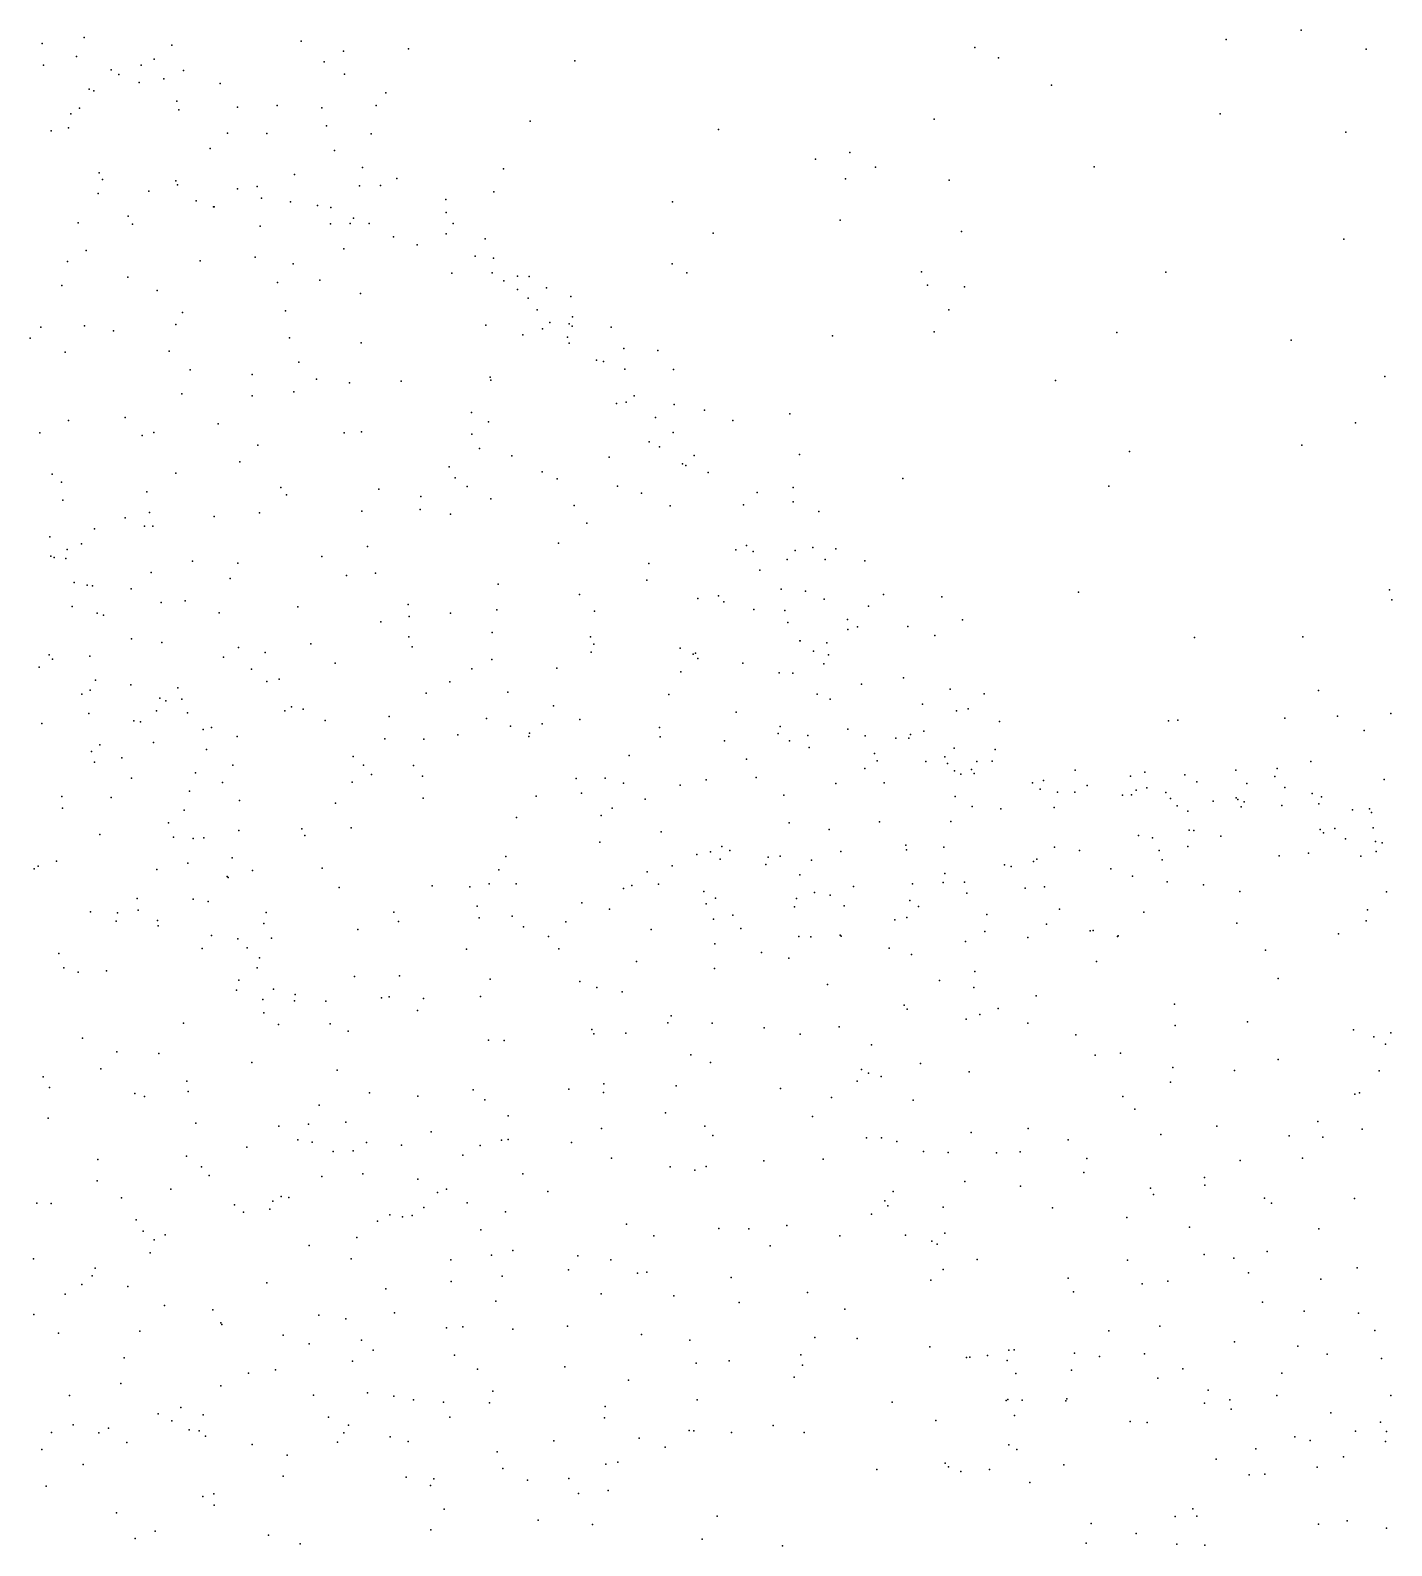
# Model space of a CAD drawing. Header units: metres. Extents: x -25 to 25, y -27.7 to 27.8.
# Drawn here: x 10.648 to 12.196, y 1.747 to 3.471 of the extents above; entities that cross this region are included whole.
import ezdxf

# ---------------------------------------------------------------- set-up
doc = ezdxf.new("R2010")
doc.units = ezdxf.units.M

msp = doc.modelspace()

# ---------------------------------------------------------------- linework, layer by layer
for p in [(12.0931, 3.4706, -14.7888), (10.661, 3.4555, 21.1765), (10.7088, 3.4625, -21.6948), (10.8085, 3.4536, -16.6117), (10.9557, 3.4581, 20.4749), (11.004, 3.447, 1.7289), (11.0779, 3.4496, -19.2869), (11.7222, 3.4512, 20.806), (12.0079, 3.4601, 20.8388), (12.167, 3.4492, -17.1921), (10.6628, 3.4308, 20.9059), (10.7001, 3.4408, 21.6893), (10.7736, 3.4308, 21.7929), (10.7885, 3.4377, -14.9612), (10.9817, 3.4348, -18.6423), (11.267, 3.4357, -16.9228), (11.749, 3.4392, -17.0858), (10.7394, 3.4256, 21.872), (10.7482, 3.4205, 21.5998), (10.7996, 3.4155, 21.6718), (10.8218, 3.425, 20.3008), (11.0049, 3.4208, -16.7236), (10.7146, 3.4037, 22.0016), (10.7198, 3.4017, 21.4998), (10.7714, 3.4113, 1.6213), (10.8636, 3.4102, 21.79), (11.0519, 3.3993, 3.1797), (11.8094, 3.4081, 3.1053), (10.7037, 3.3819, 21.4132), (10.8142, 3.3901, 21.5568), (10.8167, 3.3802, 21.992), (10.8833, 3.3833, 21.9026), (10.9284, 3.3851, 21.7201), (10.9792, 3.3825, -17.7425), (11.0411, 3.385, -14.5212), (10.6936, 3.3757, -17.5314), (10.9845, 3.3621, 21.7853), (11.2161, 3.3673, 3.1247), (11.6757, 3.3695, -20.5311), (12.001, 3.3756, 3.1997), (10.6712, 3.3562, 20.8467), (10.691, 3.3595, 20.1209), (10.8721, 3.3535, -21.5921), (10.9168, 3.3532, 21.9936), (11.0353, 3.353, -18.3937), (11.4306, 3.3576, 3.0827), (12.144, 3.3548, 3.3163), (10.8521, 3.3362, 21.4357), (10.9936, 3.3339, 21.6251), (11.5798, 3.3316, -20.7878), (11.0255, 3.3144, -17.9426), (11.186, 3.3132, 1.7362), (11.5407, 3.3242, -19.831), (11.609, 3.3148, -16.9195), (11.8578, 3.3152, 20.8019), (10.7258, 3.3085, 20.9833), (10.7296, 3.301, 20.8959), (10.8132, 3.2995, 21.1985), (10.815, 3.2949, 21.0182), (10.9056, 3.2931, 21.3093), (10.9482, 3.3065, 21.4522), (11.0221, 3.2937, 22.0033), (11.046, 3.2942, -18.1657), (11.0645, 3.302, 21.7147), (11.575, 3.3016, 1.8186), (11.693, 3.3003, -20.1984), (10.7249, 3.2851, 20.7652), (10.7823, 3.2877, 22.1849), (10.8364, 3.2768, 20.8017), (10.8831, 3.2902, 22.1315), (10.9105, 3.2795, 20.9061), (10.9437, 3.2757, 21.0948), (11.1204, 3.278, 21.7781), (11.1747, 3.2868, -19.395), (11.3782, 3.2756, -21.0761), (10.7589, 3.2594, 20.6889), (10.8558, 3.2699, 3.2713), (10.8568, 3.2697, -14.7102), (10.9743, 3.2712, 20.9673), (10.9896, 3.2692, 21.3531), (11.1207, 3.2633, 20.6137), (10.702, 3.2518, 3.2759), (10.764, 3.25, 1.4548), (10.909, 3.2478, 20.6957), (10.9892, 3.2504, 20.4787), (11.0115, 3.2507, 21.2248), (11.0152, 3.257, 20.8658), (11.033, 3.251, 21.0395), (11.1286, 3.2508, 21.5791), (11.5687, 3.2545, 3.1046), (11.707, 3.2418, 20.7884), (11.0606, 3.2359, 20.731), (11.0878, 3.2265, 21.2568), (11.1206, 3.2392, 20.983), (11.1651, 3.2335, 21.8813), (11.4244, 3.2399, 20.763), (12.1418, 3.2331, 20.8165), (10.69, 3.2076, 20.0668), (10.7111, 3.2203, 22.3035), (10.8408, 3.2086, 20.5833), (10.9033, 3.2127, 20.3398), (11.0042, 3.2219, 20.6676), (11.1536, 3.2136, 21.1491), (11.1745, 3.2116, 21.0541), (10.7584, 3.19, 20.5208), (10.9466, 3.205, 20.5963), (11.1272, 3.1945, -16.5245), (11.1728, 3.1948, 22.0146), (11.2017, 3.1909, 21.565), (11.2151, 3.1905, 21.6905), (11.3776, 3.2049, 3.1324), (11.3943, 3.1947, -16.6764), (11.6613, 3.1959, -20.0092), (11.9393, 3.1956, -16.9293), (10.6836, 3.1804, 20.4793), (10.7919, 3.1748, 22.3333), (10.9289, 3.1838, 22.2704), (10.9771, 3.1864, 3.1933), (11.0231, 3.1714, 20.555), (11.1862, 3.1855, 20.7014), (11.2018, 3.1759, 21.4655), (11.2346, 3.1778, 20.8309), (11.6683, 3.1809, -20.6527), (11.7101, 3.1788, -20.4201), (11.2139, 3.1659, 21.2291), (11.2623, 3.1679, 20.9138), (10.8206, 3.1496, -16.2896), (10.938, 3.1514, 20.4872), (11.2243, 3.1526, 3.1636), (11.2385, 3.1383, 21.9657), (11.2642, 3.1448, 21.7487), (11.6924, 3.1528, 3.149), (10.6476, 3.1205, 20.385), (10.6594, 3.133, 22.4491), (10.7094, 3.1345, -17.7979), (10.7422, 3.1288, 20.4454), (10.813, 3.136, 20.1574), (10.9423, 3.121, 1.4051), (11.1659, 3.1353, 20.562), (11.2078, 3.1244, 22.0639), (11.2303, 3.1309, 20.6356), (11.2586, 3.1216, 21.3127), (11.2604, 3.1366, 21.1652), (11.2638, 3.1342, 21.6056), (11.3083, 3.1331, 21.0192), (11.5602, 3.1231, -20.8665), (11.6758, 3.1278, 1.7314), (11.8837, 3.127, 1.6665), (10.6872, 3.1047, 3.1948), (10.8054, 3.1056, 22.4044), (11.024, 3.115, 22.2692), (11.2604, 3.1149, 21.4091), (11.3226, 3.1086, 20.7079), (11.3614, 3.1063, 20.8764), (12.0819, 3.1183, 3.3811), (10.9529, 3.093, 22.345), (11.2916, 3.0953, 21.505), (11.2996, 3.094, 21.8854), (11.324, 3.0851, 21.1901), (10.8296, 3.0846, -21.6232), (10.9, 3.0792, 20.395), (10.9731, 3.0738, 20.3776), (11.0107, 3.0698, 20.407), (11.0695, 3.0715, 20.5015), (11.1706, 3.076, 20.469), (11.1714, 3.0728, -19.143), (11.3794, 3.0847, 20.7884), (11.8136, 3.0725, 20.7325), (12.1883, 3.0769, 20.7705), (10.8198, 3.0573, -18.1514), (10.9, 3.055, 22.4017), (10.9475, 3.0596, -18.4837), (11.3344, 3.0548, 21.6576), (11.1493, 3.036, 22.2436), (11.3143, 3.0462, 21.9602), (11.3254, 3.0475, 20.5429), (11.3801, 3.0451, 20.6268), (11.4144, 3.0384, 21.0276), (11.5116, 3.0344, 20.718), (10.6909, 3.0267, 22.6012), (10.7555, 3.0304, 20.3311), (10.8613, 3.0229, 20.327), (11.1688, 3.0253, -21.3269), (11.3587, 3.0302, 21.7948), (11.4467, 3.0267, 20.9436), (12.1552, 3.0243, 1.4684), (10.6586, 3.0128, -5.4744), (10.7747, 3.0097, -6.3157), (10.7881, 3.0132, 22.4967), (11.0046, 3.0129, 22.3666), (11.0243, 3.0141, 20.3438), (11.15, 3.0114, 20.3778), (11.3514, 3.0027, -19.5922), (11.3788, 3.013, 21.2839), (10.9065, 2.9988, 20.1608), (11.1586, 2.9951, -18.9023), (11.1953, 2.9865, 11.969), (11.3059, 2.985, 22.0832), (11.3634, 2.9967, 21.888), (11.4026, 2.987, 3.1521), (11.5225, 2.988, -19.798), (11.8979, 2.9917, 3.2957), (12.0938, 2.9987, 20.6659), (10.6725, 2.9656, -6.6281), (10.8132, 2.9669, 20.0174), (10.8858, 2.9799, 22.4658), (11.124, 2.9741, 22.311), (11.2298, 2.9683, 20.5503), (11.3893, 2.9774, 21.5322), (11.3933, 2.9755, 21.6641), (11.4185, 2.9675, 20.5122), (10.6831, 2.9567, 22.7193), (10.9325, 2.9508, 15.2672), (11.044, 2.9487, 20.2805), (11.1307, 2.9615, 20.3105), (11.1444, 2.9519, 1.3945), (11.2468, 2.9606, 20.3742), (11.3154, 2.9523, 1.5341), (11.5155, 2.9507, 20.8103), (11.6401, 2.9608, 3.1923), (11.8743, 2.952, 1.5301), (10.6846, 2.9361, 2.9673), (10.78, 2.9457, 22.5927), (10.9392, 2.9421, 11.6044), (11.092, 2.9404, 11.6397), (11.1713, 2.9376, -5.6589), (11.2664, 2.9302, 22.2093), (11.3427, 2.944, 20.4154), (11.4588, 2.931, 21.266), (11.4745, 2.9449, 21.1561), (11.5155, 2.9345, 20.681), (10.7556, 2.9163, 11.2951), (10.7832, 2.9222, -16.2707), (10.8566, 2.9177, 11.4603), (10.9083, 2.9217, 1.1303), (11.0247, 2.9236, 14.8856), (11.0909, 2.9256, 20.3793), (11.1257, 2.9203, 15.0035), (11.3753, 2.9299, 22.0271), (11.5447, 2.9234, 20.9483), (10.7205, 2.9037, 20.2148), (10.7776, 2.9067, 11.0913), (10.787, 2.9066, 15.0216), (11.2808, 2.9101, 11.5604), (10.6698, 2.8946, 10.7429), (10.6897, 2.8802, 11.7015), (10.7058, 2.8864, 22.8131), (11.0313, 2.8835, 11.3869), (11.2486, 2.8873, -16.6111), (11.4501, 2.8799, 20.445), (11.4621, 2.8848, 21.4838), (11.5175, 2.8788, 20.516), (11.5378, 2.8824, 21.134), (11.5639, 2.8807, 21.0307), (10.6711, 2.8727, 23.9859), (10.6748, 2.8711, 22.9416), (10.6881, 2.8697, 23.7803), (10.8322, 2.8669, 2.9124), (10.8836, 2.8646, 14.8121), (10.9794, 2.8721, 20.2036), (11.3513, 2.8641, 12.1479), (11.4697, 2.8779, 21.777), (11.5085, 2.8689, 20.6041), (11.5518, 2.8687, 20.5961), (11.597, 2.8672, 20.8092), (10.7852, 2.8541, 22.714), (10.8751, 2.8473, 22.6061), (11.0072, 2.8506, 22.4864), (11.0402, 2.853, 20.1935), (11.3489, 2.8453, 22.17), (11.4776, 2.8567, 21.647), (10.6976, 2.8426, -18.1801), (10.7122, 2.8395, 23.9167), (10.7185, 2.8389, 19.8731), (10.7624, 2.8354, 11.8929), (11.1799, 2.8407, 22.3662), (11.2724, 2.8288, 20.2666), (11.4304, 2.8274, 11.9071), (11.5016, 2.8349, 21.3657), (11.5295, 2.8326, -5.6317), (11.6182, 2.829, 20.7148), (11.84, 2.8315, 20.5462), (12.1937, 2.8344, 5.082), (10.6952, 2.8153, 23.5624), (10.7964, 2.8198, -21.6101), (10.8238, 2.8218, -6.4939), (10.9519, 2.8149, 22.5537), (11.0774, 2.8176, 11.1984), (11.1781, 2.8114, 20.2133), (11.2893, 2.8098, 22.2861), (11.4071, 2.8245, 20.3564), (11.4366, 2.8205, 22.0785), (11.4707, 2.8117, 21.9999), (11.5058, 2.8108, 21.5214), (11.5505, 2.8235, 21.2288), (11.6011, 2.8155, -19.9565), (11.6844, 2.8261, 20.5619), (12.1962, 2.8229, 1.3191), (10.7235, 2.8078, 14.8754), (10.7309, 2.8055, 22.8756), (10.8624, 2.8079, 20.1672), (11.0464, 2.7979, 20.177), (11.0785, 2.8039, 22.4586), (11.1257, 2.8077, 1.1781), (11.5094, 2.7972, 21.8718), (11.5771, 2.8005, 3.2007), (11.5884, 2.7922, 20.5463), (11.6458, 2.7927, 20.8797), (11.7081, 2.8003, -20.5065), (10.7628, 2.7785, 23.8517), (11.0782, 2.7807, 14.5409), (11.173, 2.7857, -21.3776), (11.2849, 2.7808, -19.2172), (11.5229, 2.7763, 11.6014), (11.5234, 2.7764, 21.6752), (11.5775, 2.7891, 1.3882), (11.6767, 2.7822, -20.7174), (11.9719, 2.7799, 3.4579), (12.0951, 2.7808, 3.5794), (10.6691, 2.7603, 24.2163), (10.7155, 2.7586, 22.9991), (10.7971, 2.7743, 22.7943), (10.8674, 2.7578, 12.0422), (10.8844, 2.7686, 14.5919), (10.9149, 2.763, 19.8991), (10.9666, 2.7727, 20.1559), (11.082, 2.7694, -18.4868), (11.2854, 2.7632, -19.0066), (11.2885, 2.7725, 11.1835), (11.3869, 2.7678, 1.2942), (11.4016, 2.761, 20.4451), (11.4042, 2.7623, 12.3339), (11.5384, 2.7643, 21.4481), (11.5536, 2.7738, 21.3272), (11.5556, 2.7604, 11.3747), (10.6575, 2.7463, 15.3992), (10.6728, 2.7552, -5.0173), (10.8993, 2.7441, 10.8771), (10.9942, 2.7508, -5.1254), (11.15, 2.7443, 20.1683), (11.1726, 2.755, 14.7356), (11.2466, 2.7451, 22.3665), (11.3876, 2.7411, -5.3097), (11.4069, 2.756, 22.1977), (11.458, 2.7508, -19.7888), (11.5503, 2.7502, 20.4468), (10.7218, 2.7314, 23.4246), (10.7619, 2.726, 23.5288), (10.9165, 2.7301, 2.8288), (10.9305, 2.7327, 14.2758), (11.1248, 2.7296, 22.4701), (11.4994, 2.7399, 20.3806), (11.515, 2.7394, 22.0257), (11.593, 2.7268, 20.4501), (11.6409, 2.7342, 20.5837), (10.7064, 2.7157, 23.1779), (10.7157, 2.7201, 14.1009), (10.795, 2.711, 23.998), (10.8018, 2.7079, 23.651), (10.8154, 2.7226, 14.394), (10.82, 2.71, 10.7259), (11.098, 2.7166, -6.1409), (11.1908, 2.7179, 11.061), (11.374, 2.7152, 20.2413), (11.5425, 2.7154, -21.0026), (11.5575, 2.7099, 21.8688), (11.6938, 2.7213, 20.8015), (11.7328, 2.7161, -5.8328), (12.1129, 2.7197, 20.3306), (10.7141, 2.6935, 13.8617), (10.791, 2.6968, 22.9128), (10.8263, 2.6942, -16.5313), (10.9372, 2.6966, 20.1202), (10.9447, 2.7011, 22.6312), (10.958, 2.6985, 14.0266), (11.0557, 2.6903, 19.887), (11.2426, 2.7024, 20.1823), (11.4504, 2.6952, 20.2873), (11.6625, 2.7043, 21.1917), (11.701, 2.6968, 20.7007), (11.7143, 2.699, 20.915), (12.1347, 2.6906, 5.2867), (12.1954, 2.6936, 19.1769), (10.6609, 2.6822, 24.3379), (10.7655, 2.6853, 22.9948), (10.7731, 2.6841, 24.1246), (10.8441, 2.6752, 23.7345), (10.8539, 2.6778, 20.1118), (10.9829, 2.6858, -21.4969), (11.1667, 2.6878, 14.2672), (11.1938, 2.6791, 15.1218), (11.2299, 2.6818, 22.4253), (11.2728, 2.6866, 20.1798), (11.3633, 2.6775, 22.3227), (11.5006, 2.6787, 12.2068), (11.5776, 2.6759, 20.4059), (11.6641, 2.6735, -20.1636), (11.7502, 2.6843, 20.3968), (11.9423, 2.6852, -16.7876), (11.953, 2.686, 20.3427), (12.0745, 2.6882, 13.7408), (12.165, 2.6742, 13.1939), (10.7268, 2.6578, 19.6713), (10.7878, 2.6607, 23.4583), (10.883, 2.6673, 13.8562), (11.0508, 2.6646, 12.1859), (11.0952, 2.6644, 22.5365), (11.134, 2.6694, 20.1267), (11.2147, 2.6675, 19.9913), (11.2155, 2.6711, -5.1609), (11.364, 2.6669, -21.2348), (11.4371, 2.6624, 3.0894), (11.4984, 2.6707, 22.1904), (11.5112, 2.6625, 12.045), (11.5322, 2.6684, 22.1091), (11.5334, 2.655, 11.8353), (11.5973, 2.6682, 21.6096), (11.6321, 2.6655, 21.4401), (11.647, 2.6657, 20.4907), (11.649, 2.6697, -5.2796), (10.7171, 2.6503, 2.6764), (10.7205, 2.6382, 24.2682), (10.7519, 2.6433, 23.1078), (10.8482, 2.6527, 23.9465), (11.0149, 2.6448, 20.1085), (11.329, 2.6458, -16.874), (11.4622, 2.6418, 12.4405), (11.608, 2.6481, 22.0065), (11.6108, 2.6398, 22.1492), (11.6663, 2.6391, 21.8684), (11.6878, 2.6442, 21.5429), (11.6984, 2.6541, 21.3154), (11.7241, 2.639, 21.4159), (11.7416, 2.6393, 1.2224), (11.7452, 2.6525, 21.043), (12.1044, 2.639, 3.6563), (10.7628, 2.6201, 23.2406), (10.8355, 2.6262, 23.5666), (10.8778, 2.6348, 22.8072), (11.0267, 2.635, 15.288), (11.0356, 2.6241, -16.7988), (11.0835, 2.6345, 2.8396), (11.0936, 2.6223, 13.9227), (11.3017, 2.62, 14.5734), (11.4733, 2.6207, 22.3279), (11.5968, 2.6311, 11.5105), (11.6909, 2.6367, 22.1808), (11.6988, 2.6285, 22.2943), (11.7062, 2.6247, 3.2728), (11.7181, 2.63, 21.689), (11.7214, 2.6252, 21.9415), (11.836, 2.6293, 22.265), (11.8991, 2.6223, 22.4105), (11.9153, 2.627, 22.2106), (11.9609, 2.6239, 22.3422), (12.019, 2.6293, 19.3875), (12.0633, 2.6219, 13.417), (12.0661, 2.631, 19.1064), (10.8285, 2.6053, 24.0565), (10.8662, 2.615, 23.8269), (11.0138, 2.6156, 22.6415), (11.2685, 2.6196, 14.1454), (11.2745, 2.603, 19.8586), (11.3225, 2.6144, 11.0108), (11.3868, 2.6122, 22.4033), (11.4165, 2.618, 20.1355), (11.5638, 2.614, 20.2457), (11.6189, 2.6149, 22.3721), (11.7877, 2.6147, 21.2137), (11.7964, 2.6076, 21.7207), (11.8002, 2.6174, 22.0267), (11.8162, 2.6043, 22.5278), (11.8356, 2.6042, 21.8384), (11.8499, 2.6118, 21.4507), (11.9057, 2.6065, 21.5208), (11.9175, 2.6091, 21.9906), (11.9392, 2.6039, 21.36), (11.9746, 2.616, 22.4657), (12.0314, 2.614, 22.1548), (12.0745, 2.6093, 22.2746), (12.1056, 2.6025, 19.5216), (12.1877, 2.6184, 5.0305), (10.6836, 2.5991, 24.359), (10.6844, 2.5858, 11.9203), (10.7395, 2.598, 20.0934), (10.8856, 2.5948, 20.0921), (10.9949, 2.5915, 10.8029), (11.0946, 2.5972, 22.595), (11.223, 2.5995, 20.1255), (11.3096, 2.586, -18.7729), (11.347, 2.5962, 20.1675), (11.5049, 2.6006, 22.4282), (11.6998, 2.5993, 22.5068), (11.7191, 2.5878, 20.5812), (11.8121, 2.5866, 21.0725), (11.8898, 2.6007, 21.7101), (11.9002, 2.601, -5.5475), (11.9446, 2.5969, 21.8502), (11.9522, 2.5885, 13.846), (11.993, 2.5937, 22.5586), (12.0192, 2.5978, 21.9472), (12.0211, 2.5956, 21.4964), (12.0249, 2.5873, 21.736), (12.0285, 2.593, 21.5831), (12.0711, 2.589, 22.4952), (12.1135, 2.5908, 22.1244), (12.1164, 2.5987, 14.0294), (10.8049, 2.5692, 23.0748), (10.8226, 2.5836, 22.9891), (11.2007, 2.5752, -18.4917), (11.297, 2.5774, 12.4964), (11.5108, 2.5694, 22.5416), (11.6135, 2.5702, -16.9226), (11.6946, 2.5708, 19.2491), (11.7514, 2.585, 22.594), (11.9643, 2.5826, 21.2511), (12.1518, 2.5841, 22.4063), (12.1711, 2.5852, 22.278), (12.1732, 2.5809, 19.9559), (10.7266, 2.5558, 15.2402), (10.8106, 2.5528, 20.0801), (10.8329, 2.5514, -18.1144), (10.8449, 2.5521, 23.4194), (10.8848, 2.5605, 23.6904), (10.9566, 2.5623, 19.6144), (10.9599, 2.5548, 13.714), (11.0124, 2.5635, -6.4678), (11.3654, 2.559, 22.5072), (11.5564, 2.5615, 19.3431), (11.9083, 2.5549, 13.6527), (11.924, 2.552, 21.065), (11.966, 2.5609, 3.5351), (11.971, 2.5604, 1.1288), (12.0019, 2.5539, 21.1659), (12.1148, 2.5618, 21.6697), (12.1186, 2.558, 21.8425), (12.1317, 2.5629, 21.3811), (12.1438, 2.5512, 19.7853), (12.1752, 2.5637, 3.7883), (11.2955, 2.5471, -19.4042), (11.4213, 2.5362, 19.559), (11.4344, 2.5423, 14.1998), (11.4433, 2.5376, 20.2012), (11.5695, 2.5367, 20.0109), (11.6436, 2.5439, 22.6667), (11.6443, 2.5384, 11.2558), (11.6867, 2.5415, 20.464), (11.8128, 2.5417, 20.9125), (11.841, 2.5379, 22.7216), (11.9317, 2.5378, 14.0101), (11.9643, 2.5424, -5.7648), (12.1015, 2.5349, 21.2262), (12.1776, 2.5479, 21.9183), (12.1785, 2.5367, 21.7577), (12.1853, 2.5465, 21.4725), (10.6519, 2.5171, 19.3802), (10.6566, 2.5199, -17.6363), (10.6773, 2.5258, 20.0535), (10.8267, 2.5233, 23.2948), (10.8774, 2.5293, 23.9807), (10.9797, 2.5175, 2.7306), (11.1887, 2.5308, 22.5875), (11.3778, 2.5205, 13.901), (11.4057, 2.5334, 14.3645), (11.4322, 2.5279, 19.2522), (11.4841, 2.5217, 14.0257), (11.4869, 2.5303, 1.0634), (11.5005, 2.5313, 19.8219), (11.5363, 2.5269, 22.6508), (11.7559, 2.5214, 19.6046), (11.7635, 2.5197, 20.6423), (11.7889, 2.5254, 20.7692), (11.7926, 2.5278, 13.7955), (11.8769, 2.517, 20.9611), (11.935, 2.5273, 19.6054), (12.0682, 2.5317, 22.6925), (12.161, 2.5312, 21.288), (10.7915, 2.5162, 2.6411), (10.8717, 2.5083, 12.0909), (10.8727, 2.5071, 22.9709), (10.9002, 2.5151, 22.8829), (11.1695, 2.5, -6.2994), (11.1804, 2.5159, 12.3731), (11.2001, 2.4999, 19.4065), (11.3494, 2.5136, 14.722), (11.3623, 2.4994, 22.6052), (11.523, 2.5102, 3.1269), (11.6512, 2.4997, 22.7402), (11.6859, 2.5012, -5.9746), (11.6879, 2.5117, 13.9191), (11.7103, 2.5019, 19.9342), (11.9012, 2.5087, 19.9862), (11.9409, 2.5021, 13.282), (10.769, 2.4833, -16.8375), (10.8327, 2.4825, 19.3577), (10.9989, 2.4955, 19.4392), (11.1049, 2.4976, 13.6645), (11.1477, 2.4964, 15.1613), (11.3223, 2.4945, 2.9615), (11.3317, 2.498, 20.124), (11.4139, 2.491, 19.0804), (11.4269, 2.4836, 22.663), (11.5192, 2.4833, -4.9467), (11.5396, 2.4899, 13.8246), (11.5574, 2.487, 11.8544), (11.5841, 2.4968, 11.6942), (11.7128, 2.4894, 19.0537), (11.7793, 2.495, 1.0651), (11.8013, 2.4966, 19.792), (11.9821, 2.4989, 22.7791), (12.0234, 2.4913, 13.081), (12.1903, 2.4909, 14.1681), (10.7162, 2.4679, 13.5952), (10.7467, 2.4669, 10.5236), (10.7704, 2.47, 20.0486), (10.8501, 2.4798, -21.5399), (10.9158, 2.4672, 23.6864), (11.0611, 2.4675, 19.2875), (11.1558, 2.4746, 2.8273), (11.2749, 2.4782, -4.9201), (11.3065, 2.4709, 12.6315), (11.4164, 2.4772, 12.7744), (11.5168, 2.4737, 12.5719), (11.5732, 2.475, 20.2657), (11.648, 2.481, 13.6834), (11.6581, 2.4739, 14.1857), (11.7357, 2.4648, 13.497), (11.8182, 2.471, 14.1025), (11.9142, 2.4675, 19.0007), (12.1685, 2.4704, -17.1164), (10.7452, 2.4574, 24.3362), (10.7924, 2.4583, -6.8056), (10.7929, 2.4521, 24.2658), (10.9131, 2.4549, 23.5923), (11.0201, 2.4481, 20.0456), (11.0663, 2.457, 22.7514), (11.1583, 2.4613, 19.1065), (11.1956, 2.4631, 22.6667), (11.2088, 2.451, -21.3878), (11.2568, 2.4566, 13.5986), (11.354, 2.4479, -19.1244), (11.4248, 2.4595, 13.6548), (11.4468, 2.4643, 10.9374), (11.4557, 2.4489, 13.0414), (11.6309, 2.459, 13.0305), (11.6448, 2.4617, -20.2921), (11.8037, 2.454, 20.6947), (12.0202, 2.455, 22.8444), (12.167, 2.4578, 21.1196), (10.8536, 2.4412, 20.0352), (10.8836, 2.4373, 23.1462), (10.9221, 2.4382, 23.8158), (11.2369, 2.4398, 20.0816), (11.4264, 2.4316, 13.4231), (11.5218, 2.4399, 12.3304), (11.5353, 2.4397, 13.1976), (11.5688, 2.4416, 12.7611), (11.57, 2.4403, 18.9937), (11.7113, 2.4341, 20.4249), (11.7333, 2.4456, 22.8529), (11.7823, 2.4388, 20.5948), (11.8533, 2.4464, 3.4302), (11.8566, 2.4467, 20.7838), (11.8843, 2.4401, -5.2466), (11.8852, 2.4409, 22.8794), (12.1356, 2.4429, 22.7998), (10.6802, 2.4207, 20.0081), (10.8431, 2.4264, 24.1934), (10.8944, 2.4272, 23.3516), (10.9083, 2.4158, 10.6233), (11.1438, 2.4255, 10.7845), (11.2487, 2.426, -16.9954), (11.4793, 2.4216, 20.1724), (11.5103, 2.4152, 22.8214), (11.6247, 2.4265, -20.8152), (11.65, 2.4194, 11.1287), (12.0526, 2.4245, 0.9547), (10.6856, 2.4045, 15.1322), (10.7019, 2.3994, 24.4054), (10.7343, 2.401, 12.0417), (10.9057, 2.4043, 23.2282), (11.3373, 2.4114, 13.2943), (11.4257, 2.4036, 22.7981), (11.722, 2.4003, 12.9033), (11.8603, 2.4115, -4.9542), (10.8823, 2.3789, 24.102), (10.8849, 2.3904, 13.4602), (10.9244, 2.3801, 23.9052), (11.0165, 2.3945, 22.9047), (11.0676, 2.3952, 12.2944), (11.1708, 2.3913, 13.3379), (11.2726, 2.3886, 12.7758), (11.2919, 2.382, 22.8001), (11.5543, 2.3854, 20.1979), (11.6817, 2.3898, 22.9153), (11.7208, 2.382, 3.308), (12.0671, 2.3922, 3.7171), (10.9122, 2.3682, 23.9933), (10.9483, 2.3667, 23.4885), (10.9487, 2.3741, 23.6345), (10.9837, 2.3663, 23.0358), (11.0472, 2.3701, 18.9506), (11.0559, 2.3713, 20.0082), (11.0947, 2.3693, 22.8675), (11.1596, 2.3719, 22.8118), (11.321, 2.377, 14.8658), (11.6418, 2.3617, 11.4717), (11.7916, 2.3726, 20.5188), (11.9491, 2.3629, 3.5819), (10.9131, 2.3532, 19.9881), (11.0879, 2.3558, 15.1352), (11.3765, 2.3499, 18.8904), (11.645, 2.3573, 20.263), (11.7121, 2.3459, 18.9159), (11.7277, 2.3514, 20.3681), (11.7485, 2.3582, 22.9607), (10.8217, 2.3414, 19.9817), (10.9301, 2.3397, 1.136), (10.9887, 2.3405, -18.0915), (11.0093, 2.3322, -4.6163), (11.2863, 2.3342, 22.8843), (11.2888, 2.3294, -18.495), (11.325, 2.3299, 0.9178), (11.3728, 2.3417, -18.7628), (11.4231, 2.3413, -4.7675), (11.4822, 2.3359, 22.9223), (11.5235, 2.3288, 20.1413), (11.5676, 2.3372, 11.9586), (11.7823, 2.3414, -5.8458), (11.837, 2.3282, 20.5768), (11.95, 2.3389, 22.9865), (12.032, 2.3428, 18.8882), (12.1528, 2.3337, 3.8843), (12.1954, 2.3303, 20.9949), (10.7069, 2.3244, 19.9541), (11.1689, 2.3219, 19.995), (11.1865, 2.3218, 13.0738), (11.6046, 2.3166, -17.0471), (12.1759, 2.3257, 13.0132), (12.1891, 2.3176, 22.9515), (10.7459, 2.3088, 24.3619), (10.7939, 2.3069, 19.0145), (10.8996, 2.2965, 24.0765), (11.3989, 2.3053, 14.7228), (11.4214, 2.2967, 20.0661), (11.6601, 2.2957, 11.0143), (11.859, 2.305, 23.0246), (11.8877, 2.3073, 20.657), (12.0669, 2.3, 20.8746), (10.6624, 2.2804, -4.3865), (10.7277, 2.2894, 1.2756), (10.8256, 2.2755, -17.3386), (10.9968, 2.2881, 23.5178), (11.5882, 2.2754, -20.4026), (11.5931, 2.2887, 12.5936), (11.6009, 2.2844, 23.0104), (11.6153, 2.2807, -20.6637), (11.7156, 2.2859, 23.0297), (11.9472, 2.2909, 0.7363), (12.0174, 2.2874, 23.0379), (12.1819, 2.2871, 18.8564), (10.6694, 2.2682, 15.0483), (10.7666, 2.2614, 12.1126), (10.7774, 2.2578, 2.5827), (10.827, 2.2638, -17.8131), (11.0336, 2.2622, 23.2266), (11.0884, 2.2585, -6.6206), (11.1512, 2.2654, 22.9727), (11.2603, 2.2665, 22.9615), (11.2997, 2.2625, -19.9348), (11.2999, 2.2724, 10.7477), (11.3823, 2.2703, 22.963), (11.5009, 2.2671, 23.0003), (11.8904, 2.2579, -17.1097), (11.9444, 2.2741, 20.7298), (12.1542, 2.2608, 20.8931), (12.1594, 2.2622, 9.6736), (10.976, 2.248, 12.2805), (11.1647, 2.2541, 12.5392), (11.5589, 2.2569, 12.1695), (11.6517, 2.2539, 14.453), (11.9041, 2.2434, 23.0886), (10.6678, 2.2332, 19.8692), (10.8358, 2.2278, 19.904), (10.9304, 2.2244, 24.0025), (10.9641, 2.2265, 19.9196), (11.0064, 2.2289, 10.5811), (11.1913, 2.2361, 18.8377), (11.3702, 2.2394, -6.1407), (11.4149, 2.2243, 3.0359), (11.5373, 2.2354, 0.8138), (11.9972, 2.2242, 12.945), (12.1121, 2.2296, 0.5523), (10.9519, 2.2087, 13.2044), (10.9681, 2.2062, 23.9149), (11.1037, 2.2178, 23.1), (11.1836, 2.2084, 23.0499), (11.1911, 2.2091, 2.8314), (11.2975, 2.2216, 14.9873), (11.4238, 2.2137, 18.8198), (11.5988, 2.211, 10.8615), (11.6157, 2.2108, 20.1364), (11.6334, 2.2068, 23.0847), (11.7179, 2.217, 23.094), (11.7826, 2.2217, 3.4054), (11.8282, 2.2086, 20.4046), (11.9335, 2.2146, 20.6246), (12.0794, 2.2132, 23.0873), (12.1177, 2.2119, 9.8407), (12.1625, 2.2208, 14.2573), (10.8254, 2.1901, 19.8199), (10.894, 2.2004, -17.1358), (10.9921, 2.1953, -4.4545), (11.015, 2.1963, 23.7676), (11.0299, 2.2056, 23.6661), (11.07, 2.2027, 19.9059), (11.1397, 2.1912, -19.8168), (11.1593, 2.2024, 12.8474), (11.2631, 2.2058, 19.9505), (11.6635, 2.1953, 11.5184), (11.6916, 2.1943, 20.2042), (11.7465, 2.1941, 0.6961), (11.7736, 2.195, -5.6795), (10.7244, 2.1862, 6.2304), (10.8425, 2.178, 24.2321), (11.3087, 2.188, 23.0486), (11.3755, 2.1779, -18.9785), (11.4036, 2.1742, 10.6668), (11.4165, 2.1785, 23.0544), (11.4821, 2.185, 20.0256), (11.5494, 2.1868, 23.0812), (11.8459, 2.1717, -4.611), (11.8494, 2.1876, 12.8278), (12.0237, 2.1853, 20.7547), (12.0946, 2.1878, -4.906), (10.7235, 2.162, 19.7142), (10.8511, 2.1681, 10.5135), (10.9791, 2.1669, 19.8249), (11.0259, 2.1699, 13.0692), (11.0885, 2.164, 23.2891), (11.208, 2.1701, -6.34), (11.7108, 2.1613, 12.6748), (11.7741, 2.156, 23.1455), (11.9833, 2.1658, -5.3018), (11.9836, 2.1572, 18.8314), (10.7513, 2.1428, 13.31), (10.8073, 2.1526, 19.7208), (10.9233, 2.139, 19.748), (10.933, 2.1441, 15.0074), (10.9416, 2.143, 2.6677), (11.1107, 2.1487, -19.6057), (11.1209, 2.1527, 19.8437), (11.2362, 2.15, -21.3152), (11.6197, 2.1392, 12.417), (11.6292, 2.1498, 14.5664), (11.9218, 2.1537, 3.6413), (11.9253, 2.1466, 20.5295), (12.0514, 2.1424, 23.1416), (12.1538, 2.1419, 10.0578), (10.6549, 2.1367, 19.5932), (10.6713, 2.1361, 11.5679), (10.8799, 2.1348, 18.9235), (10.8903, 2.1265, 24.1584), (10.9202, 2.13, 24.0766), (11.0567, 2.1234, 19.7681), (11.071, 2.121, 23.6391), (11.0818, 2.1227, 23.5296), (11.0953, 2.1316, 12.6233), (11.1446, 2.137, 15.0114), (11.188, 2.1268, 23.1684), (11.6046, 2.1241, 20.056), (11.6232, 2.1336, 10.7184), (11.686, 2.1322, 11.0694), (11.8104, 2.1315, 20.2796), (11.8951, 2.1203, 20.4165), (12.0594, 2.1366, 14.3356), (10.7682, 2.1176, 19.6369), (10.7758, 2.105, -21.506), (11.0426, 2.1163, 23.7729), (11.1602, 2.1064, 1.11), (11.3259, 2.1126, -20.1191), (11.4308, 2.1077, 19.9408), (11.4648, 2.1076, 23.1149), (11.5082, 2.1114, -20.7637), (11.9662, 2.1094, 23.1766), (12.1135, 2.1075, 20.7812), (10.7884, 2.0949, 14.9241), (10.801, 2.1008, 2.6075), (10.9649, 2.0886, 23.9851), (11.0192, 2.0978, -18.0484), (11.357, 2.0995, -17.1168), (11.4892, 2.088, -20.4826), (11.5686, 2.0996, 23.1422), (11.6432, 2.1003, 11.9612), (11.673, 2.0933, 11.797), (11.6793, 2.0899, 3.358), (11.6879, 2.1024, 11.2772), (10.6513, 2.0734, 24.4501), (10.7838, 2.0801, 24.3077), (11.0125, 2.0734, 23.8939), (11.1259, 2.0722, 23.3706), (11.1723, 2.0775, 19.7734), (11.1963, 2.0828, 23.2422), (11.2706, 2.0769, 23.1996), (11.308, 2.0724, -18.4833), (11.7247, 2.0727, 20.1322), (11.8958, 2.0719, 14.4305), (11.983, 2.0781, 9.9837), (12.0165, 2.074, 20.6458), (12.0546, 2.0816, 10.2194), (10.7178, 2.054, 19.5117), (10.7212, 2.0629, 12.2461), (11.1845, 2.0536, 10.524), (11.2598, 2.061, 19.8045), (11.3384, 2.0572, 19.8471), (11.349, 2.0583, -4.4182), (11.4449, 2.0522, 10.5348), (11.6859, 2.0614, 18.7943), (11.8281, 2.0513, 10.3959), (12.0333, 2.0574, -4.5483), (12.1569, 2.0633, 23.1578), (10.7064, 2.0443, 11.1548), (10.7584, 2.0417, 11.4089), (10.9166, 2.0459, 13.0252), (11.052, 2.0391, 23.8166), (11.1264, 2.0476, -19.9732), (11.5315, 2.035, -5.7892), (11.6718, 2.049, 20.0583), (11.8342, 2.0359, 10.2262), (11.9125, 2.0448, 23.2186), (11.9414, 2.0481, 0.5006), (12.1156, 2.0504, 3.853), (10.6873, 2.0332, 13.2212), (10.8001, 2.0204, 19.4903), (11.177, 2.0251, 19.7071), (11.297, 2.0337, 3.0044), (11.3798, 2.0313, 0.9282), (11.4539, 2.0237, 19.8925), (12.0493, 2.0242, 23.2182), (10.6516, 2.0102, 2.5584), (10.8554, 2.0154, -6.8384), (10.8643, 2.0004, 24.1949), (10.9757, 2.0091, 12.7783), (11.0065, 2.0051, -19.7488), (11.062, 2.0118, 19.6099), (11.5741, 2.016, 10.4557), (12.0966, 2.0139, 20.6988), (12.1586, 2.0115, 9.53), (10.6795, 1.9889, 19.3728), (10.7722, 1.9909, 13.0926), (10.8654, 1.9987, 12.4338), (10.9351, 1.9867, 14.8956), (11.1212, 1.9949, 23.6), (11.1397, 1.9962, 23.5142), (11.1963, 1.9934, 23.3364), (11.2585, 1.9968, 19.7297), (11.3428, 1.9874, -20.3144), (11.54, 1.9839, 23.2028), (11.5881, 1.9826, 14.7714), (11.8743, 1.9915, 18.7773), (11.9325, 1.9968, 20.3452), (12.177, 1.992, 20.7721), (10.9647, 1.9768, 18.9438), (11.0244, 1.9807, 1.2758), (11.0375, 1.9695, -6.6225), (11.3977, 1.9807, -20.9341), (11.671, 1.9732, 20.0112), (11.7606, 1.9693, -5.5444), (11.7666, 1.9698, 3.4894), (11.8352, 1.966, 10.6058), (11.9149, 1.9653, 9.6769), (12.0175, 1.979, 14.4651), (12.0894, 1.9742, 12.7853), (12.1227, 1.9649, -5.0973), (10.7543, 1.9609, 14.7832), (11.014, 1.9568, 19.4723), (11.13, 1.9637, -6.4028), (11.1562, 1.9478, 2.9227), (11.2558, 1.9504, 23.2927), (11.405, 1.9547, 23.1981), (11.4427, 1.9575, 19.8349), (11.5242, 1.9642, 18.7705), (11.5258, 1.9526, -4.2416), (11.7125, 1.9611, 12.219), (11.7163, 1.9614, 11.4155), (11.7365, 1.9636, 10.9282), (11.7588, 1.9578, -4.2418), (11.8638, 1.9622, 3.6132), (11.9586, 1.9481, -5.3199), (12.1845, 1.96, 14.4558), (10.7504, 1.9316, 11.7181), (10.8958, 1.9434, 19.3957), (10.9264, 1.9472, 24.092), (11.3281, 1.9353, 23.2419), (11.5164, 1.9389, 19.8786), (11.7686, 1.9431, 10.7757), (11.8319, 1.9469, 20.1513), (11.9302, 1.9378, 20.2798), (12.0714, 1.9432, 20.5916), (10.6922, 1.9178, 12.4371), (10.8645, 1.9291, 12.6266), (10.9698, 1.9184, 2.7882), (11.0313, 1.9208, 23.927), (11.0611, 1.9173, -4.1385), (11.1739, 1.923, 18.8825), (11.7596, 1.9132, -17.1836), (11.8266, 1.9141, 9.9792), (11.9876, 1.9239, 20.3943), (12.0656, 1.9179, 23.2373), (12.1954, 1.918, -4.4643), (10.7932, 1.897, 12.7698), (10.8189, 1.9043, 19.3227), (10.8443, 1.896, -3.989), (11.0836, 1.9129, 23.8082), (11.1178, 1.9103, -18.1991), (11.1701, 1.9097, 10.4304), (11.3016, 1.9055, -5.9448), (11.4061, 1.9129, 3.1872), (11.628, 1.9104, 19.9385), (11.7575, 1.9123, -4.0207), (11.7758, 1.9125, 20.0702), (11.8255, 1.9117, 12.4578), (11.9833, 1.9093, 12.6649), (12.0119, 1.9129, 3.7215), (12.0135, 1.9025, -3.8888), (12.1268, 1.8981, 20.6363), (10.6962, 1.8845, 12.9281), (10.7367, 1.8809, 24.3297), (10.8087, 1.8891, 24.2458), (10.8282, 1.879, 11.2356), (10.9867, 1.8932, 24.0021), (11.0094, 1.884, -21.3264), (11.1247, 1.8932, 23.6921), (11.3008, 1.8924, 19.6213), (11.4925, 1.8838, 19.801), (11.6777, 1.8895, 0.7117), (11.7671, 1.8952, 23.2555), (11.8987, 1.8885, -3.7072), (11.918, 1.8874, 23.2592), (12.1836, 1.8877, -1.3863), (10.6719, 1.8759, 24.3866), (10.7254, 1.8753, 10.9942), (10.7575, 1.8643, 10.4919), (10.8395, 1.8777, 11.4969), (10.847, 1.8716, -17.7352), (10.8999, 1.8622, 19.3088), (10.9969, 1.8647, 19.3501), (11.0044, 1.8753, 10.4635), (11.0569, 1.871, -20.136), (11.0774, 1.8657, 19.3908), (11.2431, 1.8663, 23.4073), (11.34, 1.8695, 14.9322), (11.3971, 1.8783, 19.6956), (11.4025, 1.8778, 10.3732), (11.4454, 1.8757, -17.1702), (11.5278, 1.8759, 23.2316), (11.7605, 1.8617, 11.8363), (12.086, 1.8709, 14.5625), (12.1036, 1.8669, 20.5603), (12.1552, 1.8774, 23.2203), (12.1892, 1.8657, -3.7222), (12.1903, 1.877, 10.3212), (10.6608, 1.8565, 2.643), (10.9396, 1.8501, 24.0757), (11.1787, 1.8538, -21.1472), (11.3699, 1.8593, 23.2469), (11.7696, 1.8565, 11.9903), (11.9965, 1.8454, 20.3152), (12.0416, 1.8571, 20.4323), (12.1414, 1.8483, 12.666), (10.7078, 1.8395, 1.4332), (11.185, 1.8349, 19.423), (11.3024, 1.84, 23.3191), (11.3158, 1.842, -20.5989), (11.6107, 1.8336, 3.3819), (11.6884, 1.8411, 18.7199), (11.6921, 1.8369, 14.835), (11.7061, 1.8315, 19.9577), (11.7388, 1.8336, 11.5423), (11.8234, 1.8392, 12.246), (12.0342, 1.8278, 23.2628), (12.0518, 1.8283, 18.6936), (12.1114, 1.8363, 0.3178), (10.6658, 1.8147, 14.5442), (10.9351, 1.8263, -19.5705), (11.075, 1.8249, 23.8648), (11.103, 1.8156, 18.974), (11.1068, 1.8233, 14.8655), (11.2132, 1.8216, 23.532), (11.2603, 1.8234, 19.4836), (11.3049, 1.81, -4.0479), (11.7847, 1.8189, 20.0172), (10.844, 1.8031, 24.2038), (10.8562, 1.806, 19.0593), (10.8569, 1.7933, 19.2221), (11.2712, 1.8063, 1.125), (10.7456, 1.7846, 24.301), (11.1184, 1.7888, -20.3439), (11.2252, 1.7763, 10.3626), (11.429, 1.7807, 18.8043), (11.95, 1.7803, 3.6623), (11.97, 1.7891, 0.5581), (11.9746, 1.7808, 12.4066), (10.7897, 1.7636, 2.7757), (10.9184, 1.7589, 2.8666), (11.1031, 1.7653, 19.3095), (11.287, 1.7711, 23.4097), (11.8543, 1.7724, 12.1103), (11.9055, 1.7611, 18.6732), (12.113, 1.7717, 12.5246), (12.1457, 1.7752, 20.5521), (12.1903, 1.7671, 20.6714), (10.7669, 1.7553, -6.8334), (10.9547, 1.7491, -17.3261), (11.4118, 1.7545, 10.2496), (11.5032, 1.7471, 14.9312), (11.8488, 1.75, 3.5497), (11.9518, 1.7488, 20.1581), (11.9837, 1.7477, -17.319)]:
    msp.add_point(p)

doc.saveas('drawing.dxf')
